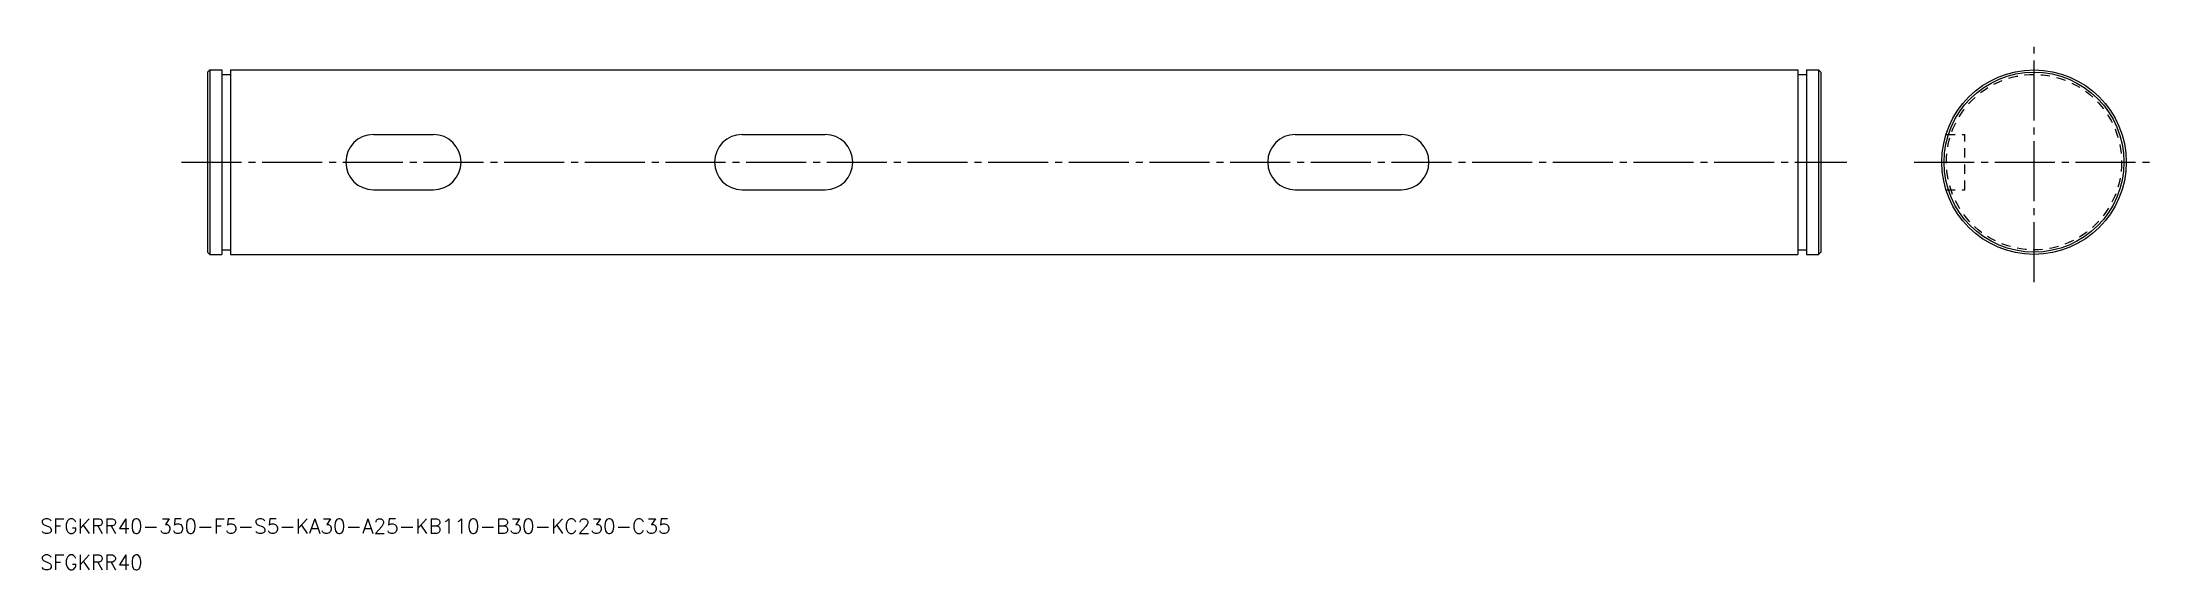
# Model space of a CAD drawing. Extents: x 45 to 503, y -45 to 69.
import ezdxf

# ---------------------------------------------------------------- set-up
doc = ezdxf.new("R2010")
doc.units = 0
doc.linetypes.add('CENTER', pattern=[17.5, 13, -1.5, 1.5, -1.5])
doc.linetypes.add('DASHED', pattern=[3.5, 2, -1.5])
doc.layers.get('0').update_dxf_attribs({"linetype": 'CONTINUOUS'})
doc.layers.add('CENTER', color=1, linetype='CENTER')
doc.styles.get("Standard").update_dxf_attribs({"font": 'txt.shx', "bigfont": '@extfont2.shx'})

msp = doc.modelspace()

# ---------------------------------------------------------------- linework, layer by layer
at = {"color": 7, "linetype": 'CONTINUOUS'}
for p, q in [((80.96, 63.11), (80.46, 62.61)), ((80.46, 62.61), (80.46, 23.61)), ((80.96, 63.11), (83.56, 63.11)), ((80.96, 63.11), (80.96, 23.11)), ((83.56, 63.11), (83.56, 23.11)), ((83.56, 62.11), (85.46, 62.11)), ((85.46, 63.11), (85.46, 23.11)), ((85.46, 63.11), (425.46, 63.11)), ((425.46, 63.11), (425.46, 23.11)), ((425.46, 62.11), (427.36, 62.11)), ((427.36, 63.11), (429.96, 63.11)), ((427.36, 63.11), (427.36, 23.11)), ((429.96, 63.11), (430.46, 62.61)), ((429.96, 63.11), (429.96, 23.11)), ((430.46, 62.61), (430.46, 23.61)), ((116.46, 49.11), (129.46, 49.11)), ((196.46, 49.11), (214.46, 49.11)), ((316.46, 49.11), (339.46, 49.11)), ((116.46, 37.11), (129.46, 37.11)), ((196.46, 37.11), (214.46, 37.11)), ((316.46, 37.11), (339.46, 37.11)), ((80.96, 23.11), (80.46, 23.61)), ((80.96, 23.11), (83.56, 23.11)), ((83.56, 24.11), (85.46, 24.11)), ((85.46, 23.11), (425.46, 23.11)), ((425.46, 24.11), (427.36, 24.11)), ((427.36, 23.11), (429.96, 23.11)), ((429.96, 23.11), (430.46, 23.61))]:
    msp.add_line(p, q, dxfattribs=at)
for p, q in [((430.46, 47.86), (430.46, 47.86)), ((430.46, 43.11), (430.46, 43.11))]:
    msp.add_line(p, q)
at = {"color": 3, "linetype": 'DASHED'}
for p, q in [((457.64, 49.11), (461.72, 49.11)), ((461.72, 37.11), (461.72, 49.11)), ((457.64, 37.11), (461.72, 37.11))]:
    msp.add_line(p, q, dxfattribs=at)
at = {"color": 7, "linetype": 'CONTINUOUS'}
for radius in [20, 19.5]:
    msp.add_circle((476.72, 43.11), radius, dxfattribs=at)
at = {"color": 3, "linetype": 'DASHED'}
msp.add_circle((476.72, 43.11), 19, dxfattribs=at)
at = {"color": 7, "linetype": 'CONTINUOUS'}
for centre, start, end in [((116.46, 43.11), 90, 270), ((129.46, 43.11), 270, 90), ((196.46, 43.11), 90, 270), ((214.46, 43.11), 270, 90), ((316.46, 43.11), 90, 270), ((339.46, 43.11), 270, 90)]:
    msp.add_arc(centre, 6, start, end, dxfattribs=at)
at = {"layer": 'CENTER', "color": 1, "linetype": 'CENTER'}
for p, q in [((476.72, 17.13), (476.72, 69.09)), ((74.85, 43.11), (436.08, 43.11)), ((450.74, 43.11), (502.7, 43.11))]:
    msp.add_line(p, q, dxfattribs=at)

# ---------------------------------------------------------------- texts
for s, p in [('SFGKRR40-350-F5-S5-KA30-A25-KB110-B30-KC230-C35', (44.19, -37.38)), ('SFGKRR40', (44.19, -45.22))]:
    msp.add_text(s, height=3.2).set_placement(p)

doc.saveas('drawing.dxf')
